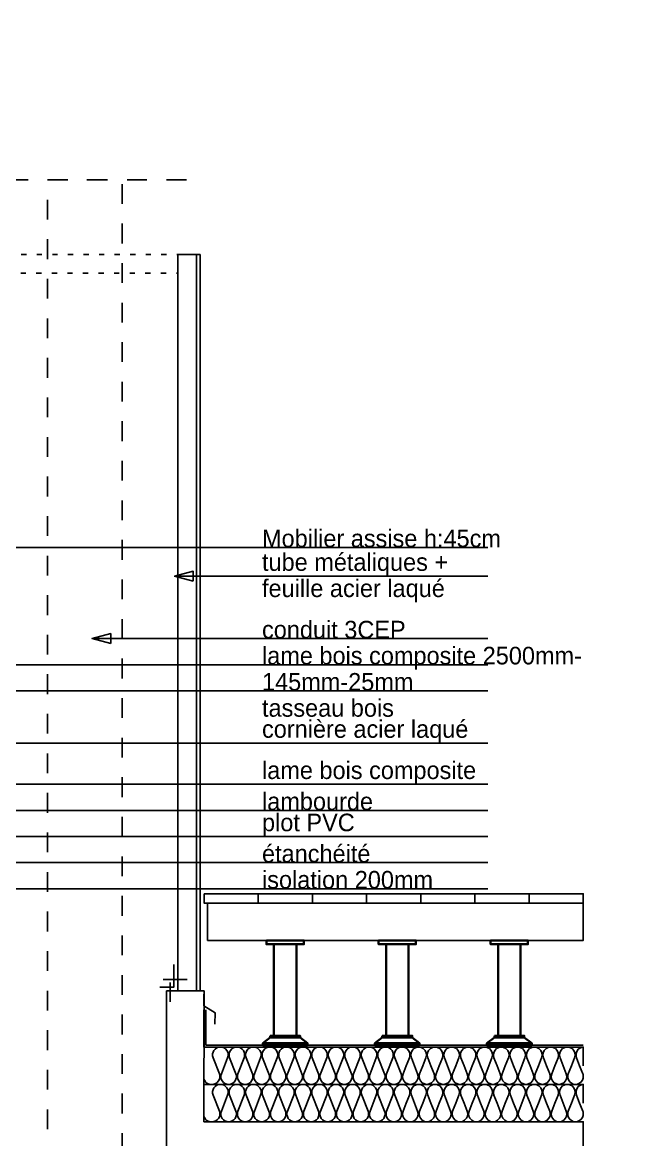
# Model space of a CAD drawing. Header units: centimetres. Extents: x 2501 to 22157, y -5565 to 9509.
# Drawn here: x 13721.3 to 13882.5, y 3585.9 to 3884.8 of the extents above; entities that cross this region are included whole.
import ezdxf

# ---------------------------------------------------------------- set-up
doc = ezdxf.new("R2010")
doc.units = ezdxf.units.CM
for name, pattern in [('Style de ligne -15', [0.41656, 0.20828, -0.20828]), ('Style de ligne -18', [2.08328, 1.25, -0.41656, 0.13886, -0.27786]), ('Style de ligne -27', [0.164042, 0.054681, -0.109361])]:
    doc.linetypes.add(name, pattern=pattern)
doc.layers.add('B BATI-murs', color=252, linetype='Continuous', lineweight=35)
for name, color, linetype in [('B Général', 252, 'Continuous'), ('C ANNOTATIONS-prestations', 252, 'Continuous'), ('Général', 252, 'Continuous')]:
    doc.layers.add(name, color=color, linetype=linetype)
doc.styles.add('Eurostile', font='')
doc.styles.get('Eurostile').set_extended_font_data('Eurostile')

# ---------------------------------------------------------------- blocks, each defined once
blk = doc.blocks.new('Groupe-148-1')
at = {"layer": 'B BATI-murs', "linetype": 'Continuous'}
for p, q in [((124095.74, -122354.51), (124093.74, -122356.01)), ((124105.74, -122356.01), (124103.74, -122354.51))]:
    blk.add_line(p, q, dxfattribs=at)
at = {"layer": 'B BATI-murs', "linetype": 'Continuous', "flags": 128}
for points in [[(124094.74, -122328.52), (124104.74, -122328.52), (124104.74, -122329.52), (124094.74, -122329.52)], [(124096.74, -122329.52), (124102.74, -122329.52), (124102.74, -122354.01), (124096.74, -122354.01)], [(124095.74, -122354.01), (124103.74, -122354.01), (124103.74, -122354.51), (124095.74, -122354.51)], [(124093.74, -122356.01), (124105.74, -122356.01), (124105.74, -122356.51), (124093.74, -122356.51)]]:
    blk.add_lwpolyline(points, close=True, dxfattribs=at)
blk = doc.blocks.new('Groupe-149-1')
at = {"layer": 'B BATI-murs', "linetype": 'Continuous'}
for p, q in [((124125.74, -122354.51), (124123.74, -122356.01)), ((124135.74, -122356.01), (124133.74, -122354.51))]:
    blk.add_line(p, q, dxfattribs=at)
at = {"layer": 'B BATI-murs', "linetype": 'Continuous', "flags": 128}
for points in [[(124124.74, -122328.52), (124134.74, -122328.52), (124134.74, -122329.52), (124124.74, -122329.52)], [(124126.74, -122329.52), (124132.74, -122329.52), (124132.74, -122354.01), (124126.74, -122354.01)], [(124125.74, -122354.01), (124133.74, -122354.01), (124133.74, -122354.51), (124125.74, -122354.51)], [(124123.74, -122356.01), (124135.74, -122356.01), (124135.74, -122356.51), (124123.74, -122356.51)]]:
    blk.add_lwpolyline(points, close=True, dxfattribs=at)
blk = doc.blocks.new('Groupe-150-1')
at = {"layer": 'B BATI-murs', "linetype": 'Continuous'}
for p, q in [((124155.74, -122354.51), (124153.74, -122356.01)), ((124165.74, -122356.01), (124163.74, -122354.51))]:
    blk.add_line(p, q, dxfattribs=at)
at = {"layer": 'B BATI-murs', "linetype": 'Continuous', "flags": 128}
for points in [[(124154.74, -122328.52), (124164.74, -122328.52), (124164.74, -122329.52), (124154.74, -122329.52)], [(124156.74, -122329.52), (124162.74, -122329.52), (124162.74, -122354.01), (124156.74, -122354.01)], [(124155.74, -122354.01), (124163.74, -122354.01), (124163.74, -122354.51), (124155.74, -122354.51)], [(124153.74, -122356.01), (124165.74, -122356.01), (124165.74, -122356.51), (124153.74, -122356.51)]]:
    blk.add_lwpolyline(points, close=True, dxfattribs=at)
blk = doc.blocks.new('Groupe-151-1')
at = {"layer": 'B Général'}
for p, q in [((124077.97, -122347.03), (124077.97, -122357.02)), ((124078.47, -122347.03), (124078.47, -122356.52)), ((124179.52, -122357.02), (124077.97, -122357.02)), ((124179.52, -122356.52), (124078.47, -122356.52))]:
    blk.add_line(p, q, dxfattribs=at)
at = {"layer": 'B Général', "linetype": 'Continuous'}
for p, q in [((124133.52, -122359.87), (124134.36, -122362.02)), ((124137.94, -122359.87), (124138.78, -122362.02)), ((124142.36, -122359.87), (124143.2, -122362.02)), ((124146.78, -122359.87), (124147.62, -122362.02)), ((124151.2, -122359.87), (124152.05, -122362.02)), ((124155.63, -122359.87), (124156.47, -122362.02)), ((124160.05, -122359.87), (124160.89, -122362.02)), ((124164.47, -122359.87), (124165.31, -122362.02)), ((124168.89, -122359.87), (124169.74, -122362.02)), ((124173.32, -122359.87), (124174.16, -122362.02)), ((124177.74, -122359.87), (124178.58, -122362.02)), ((124077.97, -122367.02), (124179.52, -122367.02)), ((124133.52, -122369.87), (124134.36, -122372.02)), ((124137.94, -122369.87), (124138.78, -122372.02)), ((124142.36, -122369.87), (124143.2, -122372.02)), ((124146.78, -122369.87), (124147.62, -122372.02)), ((124151.2, -122369.87), (124152.05, -122372.02)), ((124155.63, -122369.87), (124156.47, -122372.02)), ((124160.05, -122369.87), (124160.89, -122372.02)), ((124164.47, -122369.87), (124165.31, -122372.02)), ((124168.89, -122369.87), (124169.74, -122372.02)), ((124173.32, -122369.87), (124174.16, -122372.02)), ((124177.74, -122369.87), (124178.58, -122372.02))]:
    blk.add_line(p, q, dxfattribs=at)
at = {"layer": 'B Général', "linetype": 'Continuous', "flags": 128}
for points in [[(124078.02, -122316.02), (124092.52, -122316.02), (124092.52, -122318.52), (124078.02, -122318.52)], [(124092.52, -122316.02), (124107.02, -122316.02), (124107.02, -122318.52), (124092.52, -122318.52)], [(124107.02, -122316.02), (124121.52, -122316.02), (124121.52, -122318.52), (124107.02, -122318.52)], [(124121.52, -122316.02), (124136.02, -122316.02), (124136.02, -122318.52), (124121.52, -122318.52)], [(124136.02, -122316.02), (124150.52, -122316.02), (124150.52, -122318.52), (124136.02, -122318.52)], [(124150.52, -122316.02), (124165.02, -122316.02), (124165.02, -122318.52), (124150.52, -122318.52)], [(124165.02, -122316.02), (124179.52, -122316.02), (124179.52, -122318.52), (124165.02, -122318.52)]]:
    blk.add_lwpolyline(points, close=True, dxfattribs=at)
at = {"layer": 'B Général', "flags": 128}
blk.add_lwpolyline([(124080.95, -122350.86), (124080.96, -122347.86), (124077.96, -122345.96), (124077.96, -122342.86)], dxfattribs=at)
at = {"layer": 'B Général', "linetype": 'Continuous', "flags": 128}
for points in [[(124077.97, -122365.14, 0.414214), (124079.85, -122367.02), (124080.18, -122367.02, 0.528335), (124082.13, -122364.16), (124080.45, -122359.87, -0.528335), (124082.39, -122357.02, -0.528335), (124084.34, -122359.87), (124082.66, -122364.16, 0.528335), (124084.6, -122367.02, 0.528335), (124086.55, -122364.16), (124084.87, -122359.87, -0.528335), (124086.82, -122357.02, -0.528335), (124088.76, -122359.87), (124087.08, -122364.16, 0.528335), (124089.03, -122367.02, 0.528335), (124090.97, -122364.16), (124089.29, -122359.87, -0.528335), (124091.24, -122357.02, -0.528335), (124093.18, -122359.87), (124091.5, -122364.16, 0.528335), (124093.45, -122367.02, 0.528335), (124095.4, -122364.16), (124093.71, -122359.87, -0.528335), (124095.66, -122357.02, -0.528335), (124097.61, -122359.87), (124095.93, -122364.16, 0.528335), (124097.87, -122367.02, 0.528335), (124099.82, -122364.16), (124098.14, -122359.87, -0.528335), (124100.08, -122357.02, -0.528335), (124102.03, -122359.87), (124100.35, -122364.16, 0.528335), (124102.29, -122367.02, 0.528335), (124104.24, -122364.16), (124102.56, -122359.87, -0.528335), (124104.51, -122357.02, -0.528335), (124106.45, -122359.87), (124104.77, -122364.16, 0.528335), (124106.72, -122367.02, 0.528335), (124108.66, -122364.16), (124106.98, -122359.87, -0.528335), (124108.93, -122357.02, -0.528335), (124110.87, -122359.87), (124109.19, -122364.16, 0.528335), (124111.14, -122367.02, 0.528335), (124113.09, -122364.16), (124111.4, -122359.87, -0.528335), (124113.35, -122357.02, -0.528335), (124115.3, -122359.87), (124113.61, -122364.16, 0.528335), (124115.56, -122367.02, 0.528335), (124117.51, -122364.16), (124115.83, -122359.87, -0.528335), (124117.77, -122357.02, -0.528335), (124119.72, -122359.87), (124118.04, -122364.16, 0.528335), (124119.98, -122367.02, 0.528335), (124121.93, -122364.16), (124120.25, -122359.87, -0.528335), (124122.19, -122357.02, -0.528335), (124124.14, -122359.87), (124122.46, -122364.16, 0.528335), (124124.41, -122367.02, 0.528335), (124126.35, -122364.16), (124124.67, -122359.87, -0.528335), (124126.62, -122357.02, -0.528335), (124128.56, -122359.87), (124126.88, -122364.16, 0.528335), (124128.83, -122367.02, 0.528335), (124130.77, -122364.16), (124129.09, -122359.87, -0.528335), (124131.04, -122357.02, -0.528335), (124132.99, -122359.87), (124132.15, -122362.02)], [(124136.57, -122362.02), (124137.41, -122359.87, 0.335878), (124136.72, -122357.44, 0.335878), (124134.2, -122357.44, 0.335878), (124133.52, -122359.87)], [(124140.99, -122362.02), (124141.83, -122359.87, 0.335878), (124141.15, -122357.44, 0.335878), (124138.62, -122357.44, 0.335878), (124137.94, -122359.87)], [(124145.41, -122362.02), (124146.25, -122359.87, 0.335878), (124145.57, -122357.44, 0.335878), (124143.04, -122357.44, 0.335878), (124142.36, -122359.87)], [(124149.83, -122362.02), (124150.68, -122359.87, 0.335878), (124149.99, -122357.44, 0.335878), (124147.47, -122357.44, 0.335878), (124146.78, -122359.87)], [(124154.26, -122362.02), (124155.1, -122359.87, 0.335878), (124154.41, -122357.44, 0.335878), (124151.89, -122357.44, 0.335878), (124151.2, -122359.87)], [(124158.68, -122362.02), (124159.52, -122359.87, 0.335878), (124158.84, -122357.44, 0.335878), (124156.31, -122357.44, 0.335878), (124155.63, -122359.87)], [(124163.1, -122362.02), (124163.94, -122359.87, 0.335878), (124163.26, -122357.44, 0.335878), (124160.73, -122357.44, 0.335878), (124160.05, -122359.87)], [(124167.52, -122362.02), (124168.36, -122359.87, 0.335878), (124167.68, -122357.44, 0.335878), (124165.16, -122357.44, 0.335878), (124164.47, -122359.87)], [(124171.95, -122362.02), (124172.79, -122359.87, 0.335878), (124172.1, -122357.44, 0.335878), (124169.58, -122357.44, 0.335878), (124168.89, -122359.87)], [(124176.37, -122362.02), (124177.21, -122359.87, 0.335878), (124176.53, -122357.44, 0.335878), (124174, -122357.44, 0.335878), (124173.32, -122359.87)], [(124179.52, -122362.02), (124179.52, -122357.02, 0.237645), (124177.91, -122358, 0.237645), (124177.74, -122359.87)], [(124132.15, -122362.02), (124131.3, -122364.16, 0.335878), (124131.99, -122366.59, 0.335878), (124134.51, -122366.59, 0.335878), (124135.2, -122364.16), (124134.36, -122362.02)], [(124136.57, -122362.02), (124135.73, -122364.16, 0.335878), (124136.41, -122366.59, 0.335878), (124138.94, -122366.59, 0.335878), (124139.62, -122364.16), (124138.78, -122362.02)], [(124140.99, -122362.02), (124140.15, -122364.16, 0.335878), (124140.83, -122366.59, 0.335878), (124143.36, -122366.59, 0.335878), (124144.04, -122364.16), (124143.2, -122362.02)], [(124145.41, -122362.02), (124144.57, -122364.16, 0.335878), (124145.26, -122366.59, 0.335878), (124147.78, -122366.59, 0.335878), (124148.46, -122364.16), (124147.62, -122362.02)], [(124149.83, -122362.02), (124148.99, -122364.16, 0.335878), (124149.68, -122366.59, 0.335878), (124152.2, -122366.59, 0.335878), (124152.89, -122364.16), (124152.05, -122362.02)], [(124154.26, -122362.02), (124153.42, -122364.16, 0.335878), (124154.1, -122366.59, 0.335878), (124156.62, -122366.59, 0.335878), (124157.31, -122364.16), (124156.47, -122362.02)], [(124158.68, -122362.02), (124157.84, -122364.16, 0.335878), (124158.52, -122366.59, 0.335878), (124161.05, -122366.59, 0.335878), (124161.73, -122364.16), (124160.89, -122362.02)], [(124163.1, -122362.02), (124162.26, -122364.16, 0.335878), (124162.95, -122366.59, 0.335878), (124165.47, -122366.59, 0.335878), (124166.15, -122364.16), (124165.31, -122362.02)], [(124167.52, -122362.02), (124166.68, -122364.16, 0.335878), (124167.37, -122366.59, 0.335878), (124169.89, -122366.59, 0.335878), (124170.58, -122364.16), (124169.74, -122362.02)], [(124171.95, -122362.02), (124171.11, -122364.16, 0.335878), (124171.79, -122366.59, 0.335878), (124174.31, -122366.59, 0.335878), (124175, -122364.16), (124174.16, -122362.02)], [(124176.37, -122362.02), (124175.53, -122364.16, 0.283467), (124175.92, -122366.32, 0.283467), (124178.02, -122366.94, 0.283467), (124179.52, -122365.34), (124179.52, -122364.51, 0.043291), (124179.42, -122364.16), (124178.58, -122362.02)], [(124077.97, -122375.14, 0.414214), (124079.85, -122377.02), (124080.18, -122377.02, 0.528335), (124082.13, -122374.16), (124080.45, -122369.87, -0.528335), (124082.39, -122367.02, -0.528335), (124084.34, -122369.87), (124082.66, -122374.16, 0.528335), (124084.6, -122377.02, 0.528335), (124086.55, -122374.16), (124084.87, -122369.87, -0.528335), (124086.82, -122367.02, -0.528335), (124088.76, -122369.87), (124087.08, -122374.16, 0.528335), (124089.03, -122377.02, 0.528335), (124090.97, -122374.16), (124089.29, -122369.87, -0.528335), (124091.24, -122367.02, -0.528335), (124093.18, -122369.87), (124091.5, -122374.16, 0.528335), (124093.45, -122377.02, 0.528335), (124095.4, -122374.16), (124093.71, -122369.87, -0.528335), (124095.66, -122367.02, -0.528335), (124097.61, -122369.87), (124095.93, -122374.16, 0.528335), (124097.87, -122377.02, 0.528335), (124099.82, -122374.16), (124098.14, -122369.87, -0.528335), (124100.08, -122367.02, -0.528335), (124102.03, -122369.87), (124100.35, -122374.16, 0.528335), (124102.29, -122377.02, 0.528335), (124104.24, -122374.16), (124102.56, -122369.87, -0.528335), (124104.51, -122367.02, -0.528335), (124106.45, -122369.87), (124104.77, -122374.16, 0.528335), (124106.72, -122377.02, 0.528335), (124108.66, -122374.16), (124106.98, -122369.87, -0.528335), (124108.93, -122367.02, -0.528335), (124110.87, -122369.87), (124109.19, -122374.16, 0.528335), (124111.14, -122377.02, 0.528335), (124113.09, -122374.16), (124111.4, -122369.87, -0.528335), (124113.35, -122367.02, -0.528335), (124115.3, -122369.87), (124113.61, -122374.16, 0.528335), (124115.56, -122377.02, 0.528335), (124117.51, -122374.16), (124115.83, -122369.87, -0.528335), (124117.77, -122367.02, -0.528335), (124119.72, -122369.87), (124118.04, -122374.16, 0.528335), (124119.98, -122377.02, 0.528335), (124121.93, -122374.16), (124120.25, -122369.87, -0.528335), (124122.19, -122367.02, -0.528335), (124124.14, -122369.87), (124122.46, -122374.16, 0.528335), (124124.41, -122377.02, 0.528335), (124126.35, -122374.16), (124124.67, -122369.87, -0.528335), (124126.62, -122367.02, -0.528335), (124128.56, -122369.87), (124126.88, -122374.16, 0.528335), (124128.83, -122377.02, 0.528335), (124130.77, -122374.16), (124129.09, -122369.87, -0.528335), (124131.04, -122367.02, -0.528335), (124132.99, -122369.87), (124132.15, -122372.02)], [(124136.57, -122372.02), (124137.41, -122369.87, 0.335878), (124136.72, -122367.44, 0.335878), (124134.2, -122367.44, 0.335878), (124133.52, -122369.87)], [(124140.99, -122372.02), (124141.83, -122369.87, 0.335878), (124141.15, -122367.44, 0.335878), (124138.62, -122367.44, 0.335878), (124137.94, -122369.87)], [(124145.41, -122372.02), (124146.25, -122369.87, 0.335878), (124145.57, -122367.44, 0.335878), (124143.04, -122367.44, 0.335878), (124142.36, -122369.87)], [(124149.83, -122372.02), (124150.68, -122369.87, 0.335878), (124149.99, -122367.44, 0.335878), (124147.47, -122367.44, 0.335878), (124146.78, -122369.87)], [(124154.26, -122372.02), (124155.1, -122369.87, 0.335878), (124154.41, -122367.44, 0.335878), (124151.89, -122367.44, 0.335878), (124151.2, -122369.87)], [(124158.68, -122372.02), (124159.52, -122369.87, 0.335878), (124158.84, -122367.44, 0.335878), (124156.31, -122367.44, 0.335878), (124155.63, -122369.87)], [(124163.1, -122372.02), (124163.94, -122369.87, 0.335878), (124163.26, -122367.44, 0.335878), (124160.73, -122367.44, 0.335878), (124160.05, -122369.87)], [(124167.52, -122372.02), (124168.36, -122369.87, 0.335878), (124167.68, -122367.44, 0.335878), (124165.16, -122367.44, 0.335878), (124164.47, -122369.87)], [(124171.95, -122372.02), (124172.79, -122369.87, 0.335878), (124172.1, -122367.44, 0.335878), (124169.58, -122367.44, 0.335878), (124168.89, -122369.87)], [(124176.37, -122372.02), (124177.21, -122369.87, 0.335878), (124176.53, -122367.44, 0.335878), (124174, -122367.44, 0.335878), (124173.32, -122369.87)], [(124179.52, -122372.02), (124179.52, -122367.02, 0.237645), (124177.91, -122368, 0.237645), (124177.74, -122369.87)], [(124132.15, -122372.02), (124131.3, -122374.16, 0.335878), (124131.99, -122376.59, 0.335878), (124134.51, -122376.59, 0.335878), (124135.2, -122374.16), (124134.36, -122372.02)], [(124136.57, -122372.02), (124135.73, -122374.16, 0.335878), (124136.41, -122376.59, 0.335878), (124138.94, -122376.59, 0.335878), (124139.62, -122374.16), (124138.78, -122372.02)], [(124140.99, -122372.02), (124140.15, -122374.16, 0.335878), (124140.83, -122376.59, 0.335878), (124143.36, -122376.59, 0.335878), (124144.04, -122374.16), (124143.2, -122372.02)], [(124145.41, -122372.02), (124144.57, -122374.16, 0.335878), (124145.26, -122376.59, 0.335878), (124147.78, -122376.59, 0.335878), (124148.46, -122374.16), (124147.62, -122372.02)], [(124149.83, -122372.02), (124148.99, -122374.16, 0.335878), (124149.68, -122376.59, 0.335878), (124152.2, -122376.59, 0.335878), (124152.89, -122374.16), (124152.05, -122372.02)], [(124154.26, -122372.02), (124153.42, -122374.16, 0.335878), (124154.1, -122376.59, 0.335878), (124156.62, -122376.59, 0.335878), (124157.31, -122374.16), (124156.47, -122372.02)], [(124158.68, -122372.02), (124157.84, -122374.16, 0.335878), (124158.52, -122376.59, 0.335878), (124161.05, -122376.59, 0.335878), (124161.73, -122374.16), (124160.89, -122372.02)], [(124163.1, -122372.02), (124162.26, -122374.16, 0.335878), (124162.95, -122376.59, 0.335878), (124165.47, -122376.59, 0.335878), (124166.15, -122374.16), (124165.31, -122372.02)], [(124167.52, -122372.02), (124166.68, -122374.16, 0.335878), (124167.37, -122376.59, 0.335878), (124169.89, -122376.59, 0.335878), (124170.58, -122374.16), (124169.74, -122372.02)], [(124171.95, -122372.02), (124171.11, -122374.16, 0.335878), (124171.79, -122376.59, 0.335878), (124174.31, -122376.59, 0.335878), (124175, -122374.16), (124174.16, -122372.02)], [(124176.37, -122372.02), (124175.53, -122374.16, 0.283467), (124175.92, -122376.32, 0.283467), (124178.02, -122376.94, 0.283467), (124179.52, -122375.34), (124179.52, -122374.51, 0.043291), (124179.42, -122374.16), (124178.58, -122372.02)]]:
    blk.add_lwpolyline(points, format="xyb", dxfattribs=at)
at = {"layer": 'Général', "linetype": 'Continuous', "flags": 128}
blk.add_lwpolyline([(124078.94, -122328.52), (124078.94, -122318.52), (124179.52, -122318.52), (124179.52, -122328.52)], close=True, dxfattribs=at)
at = {"layer": 'Général'}
for name in ['Groupe-148-1', 'Groupe-149-1', 'Groupe-150-1']:
    blk.add_blockref(name, (0, 0), dxfattribs=at)
blk = doc.blocks.new('Groupe-174-1')
at = {"layer": 'B Général', "linetype": 'Continuous'}
for p, q in [((124154.04, -122231.07), (124070.12, -122231.07)), ((124154.04, -122247.77), (124048.05, -122247.77)), ((124154.04, -122275.71), (124015.79, -122275.71))]:
    blk.add_line(p, q, dxfattribs=at)
at = {"layer": 'B Général', "linetype": 'Continuous', "flags": 128}
for points in [[(124154.04, -122223.37), (124008.54, -122223.37), (123926.01, -122271.02)], [(124154.04, -122254.75), (123978.54, -122254.75), (123950.37, -122271.02)], [(124154.04, -122261.74), (123995.75, -122261.74), (123971.54, -122275.72)], [(124154.04, -122286.74), (124000.94, -122286.74), (123950.23, -122316.02)], [(124154.04, -122293.72), (124000.94, -122293.72), (123950.34, -122322.94)], [(124154.04, -122300.71), (124021.34, -122300.71), (123973.17, -122328.52)], [(124154.04, -122307.69), (124025.75, -122307.69), (123940.62, -122356.78)], [(124154.04, -122314.68), (124025.75, -122314.68), (123947.48, -122359.85)]]:
    blk.add_lwpolyline(points, dxfattribs=at)
for points in [[(124075.12, -122232.41), (124070.12, -122231.07), (124075.12, -122229.73)], [(124053.05, -122249.11), (124048.05, -122247.77), (124053.05, -122246.43)]]:
    blk.add_lwpolyline(points, close=True, dxfattribs=at)
at = {"layer": 'C ANNOTATIONS-prestations', "attachment_point": 7, "line_spacing_factor": 0.894578, "style": 'Eurostile'}
for s, insert, char_height, width in [('Mobilier assise h:45cm', (124093.54, -122223.37), 4.7037, 78.0262), ('tube métaliques +\\Pfeuille acier laqué', (124093.54, -122238.06), 4.7037, 80.5), ('conduit 3CEP', (124093.54, -122247.77), 4.7037, 78.0262), ('lame bois composite 2500mm- 145mm-25mm', (124093.54, -122261.74), 4.7037, 89.5), ('tasseau bois ', (124093.54, -122268.72), 4.7037, 95.8235), ('cornière acier laqué', (124093.54, -122275.71), 4.7037, 95.8235), ('lame bois composite', (124093.54, -122286.74), 4.7037, 95.8235), ('lambourde', (124093.54, -122293.72), 4.704, 95.8235), ('plot PVC', (124093.54, -122300.71), 4.704, 95.8235), ('étanchéité', (124093.54, -122307.69), 4.704, 95.8235), ('isolation 200mm', (124093.54, -122314.68), 4.7037, 95.8235)]:
    blk.add_mtext(s, dxfattribs=dict(at, insert=insert, char_height=char_height, width=width))

msp = doc.modelspace()

# ---------------------------------------------------------------- linework, layer by layer
at = {"layer": 'B Général', "linetype": 'Style de ligne -15', "ltscale": 25.4}
msp.add_line((13357.849, 3842.696), (13768.592, 3842.696), dxfattribs=at)
at = {"layer": 'B Général', "linetype": 'Continuous'}
for p, q in [((13765.451, 3628.738), (13758.977, 3628.738)), ((13760.9, 3627.915), (13760.9, 3622.8))]:
    msp.add_line(p, q, dxfattribs=at)
at = {"layer": 'B Général', "linetype": 'Style de ligne -15', "ltscale": 25.4, "flags": 128}
msp.add_lwpolyline([(13728, 3556.982), (13728, 3842.696), (13748, 3842.696), (13748, 3556.982)], dxfattribs=at)
at = {"layer": 'B Général', "linetype": 'Style de ligne -27', "ltscale": 25.4, "flags": 128}
msp.add_lwpolyline([(13712.656, 3822.683), (13762.874, 3822.683), (13762.874, 3817.696), (13712.656, 3817.696)], close=True, dxfattribs=at)
at = {"layer": 'B Général', "linetype": 'Continuous', "flags": 128}
for points in [[(13762.874, 3822.696), (13767.874, 3822.696), (13767.874, 3625.715), (13762.874, 3625.715)], [(13767.874, 3822.696), (13768.874, 3822.696), (13768.874, 3625.715), (13767.874, 3625.715)], [(13759.874, 3625.715), (13759.881, 3565.696), (13871.428, 3565.696), (13871.428, 3590.695), (13769.88, 3590.693), (13769.928, 3624.861), (13769.928, 3625.715)]]:
    msp.add_lwpolyline(points, close=True, dxfattribs=at)
msp.add_lwpolyline([(13758.132, 3626.715), (13761.874, 3626.715), (13761.874, 3632.761)], dxfattribs=at)
at = {"layer": 'B Général', "linetype": 'Style de ligne -18', "lineweight": 50, "ltscale": 25.4}
msp.add_open_spline([(4176.46, 5442.268), (4369.672, 5480.305), (4562.883, 5518.342), (4903.036, 5519.771), (5243.188, 5521.2), (5979.862, 5524.644), (6716.536, 5528.089), (7278.196, 5527.681), (7839.856, 5527.273), (8021.336, 5527.044), (8202.816, 5526.815), (8808.176, 5525.356), (9413.535, 5523.896), (10716.351, 5525.293), (12019.166, 5526.69), (12242.597, 5526.219), (12466.029, 5525.748), (12816.588, 5520.962), (13167.148, 5516.176), (13202.673, 5616.323), (13238.199, 5716.47), (13267.888, 5802.201), (13297.577, 5887.932), (13327.266, 5973.663), (13356.956, 6059.395), (13408.406, 6207.964), (13459.856, 6356.533), (13477.006, 6406.056), (13494.156, 6455.579), (13528.564, 6560.212), (13562.972, 6664.845), (13573.344, 6696.386), (13583.716, 6727.928), (13599.145, 6774.844), (13614.573, 6821.761), (13678.898, 7117.445), (13743.224, 7413.129), (13957.444, 7453.65), (14171.664, 7494.171), (14164.331, 7534.454), (14156.998, 7574.738), (14190.699, 7584.189), (14224.399, 7593.639), (14227.546, 7586.876), (14230.693, 7580.113), (14293.316, 7599.076), (14355.939, 7618.039), (14360.336, 7603.518), (14364.733, 7588.998), (14537.195, 7591.453), (14709.721, 7640.319), (14664.801, 7789.364), (14619.881, 7938.41), (15047.101, 8062.384), (15474.322, 8186.358), (15686.72, 8247.996), (15899.118, 8309.635), (15904.181, 8311.166), (15909.244, 8312.698), (15908.246, 8315.995), (15907.249, 8319.292), (17672.664, 8849.185), (19438.079, 9379.077), (19648.946, 9442.842), (19859.814, 9506.606), (20255.35, 9309.74), (20650.886, 9112.874), (20960.83, 8222.926), (21270.775, 7332.978), (21180.205, 7304.155), (21089.635, 7275.333), (21163.082, 7017.584), (21236.529, 6759.834), (21251.591, 6763.9), (21266.653, 6767.967), (21275.663, 6734.59), (21284.674, 6701.213), (21269.902, 6697.225), (21255.13, 6693.238), (21270.029, 6638.047), (21284.928, 6582.856), (21291.188, 6584.546), (21297.447, 6586.236), (21305.995, 6495.046), (21402.881, 6506.774), (21487.346, 6527.117), (21571.811, 6547.461), (21569.541, 6559.077), (21567.271, 6570.694), (21604.983, 6578.638), (21642.694, 6586.582), (21649.991, 6549.244), (21657.287, 6511.906), (21652.493, 6510.896), (21647.699, 6509.886), (21807.598, 5746.172), (21967.496, 4982.457), (21977.291, 4938.62), (21987.086, 4894.782), (22015.78, 4743.898), (22044.474, 4593.013), (22063.498, 4473.154), (22082.523, 4353.295), (22101.178, 4237.725), (22119.832, 4122.156), (22124.345, 4087.384), (22128.858, 4052.612), (22138.67, 3933.295), (22148.483, 3813.978), (22152.899, 3687.239), (22157.316, 3560.501), (22156.076, 3368.858), (22154.837, 3177.215), (22152.199, 3078.787), (22149.562, 2980.358), (22145.456, 2863.605), (22141.35, 2746.851), (22132.85, 2586.185), (22124.349, 2425.518), (22087.732, 1950.646), (22051.116, 1475.773), (21993.933, 847.273), (21936.75, 218.773), (21915.729, 183.154), (21894.709, 147.536), (21213.23, 141.566), (20531.75, 135.597), (20529.704, 160.058), (20527.657, 184.52), (20322.852, 176.691), (20118.047, 168.862), (19882.166, 159.845), (19646.285, 150.828), (19256.888, 145.182), (18867.491, 139.536), (18773.401, -158.054), (18679.311, -455.644), (18604.53, -1398.289), (18529.749, -2340.935), (18635.053, -2777.585), (18740.357, -3214.234), (18588.756, -3295.853), (18437.156, -3377.471), (18384.511, -3407.387), (18331.865, -3437.302), (18280.613, -3484.556), (18229.362, -3531.809), (18125.267, -3688.349), (18021.173, -3844.888), (17973.144, -3961.195), (17925.114, -4077.502), (17903.66, -4188.267), (17882.205, -4299.032), (17853.831, -4428.724), (17825.458, -4558.416), (17795.321, -4816.052), (17765.184, -5073.687), (17828.426, -5320.212), (17891.667, -5566.736), (16164.839, -5333.52), (14438.011, -5100.304), (14043.046, -5030.624), (13648.082, -4960.944), (13506.144, -4936.079), (13364.206, -4911.213), (13220.848, -4883.357), (13077.49, -4855.501), (12791.937, -4799.706), (12506.383, -4743.912), (12128.349, -4679.679), (11750.314, -4615.447), (11530.967, -4571.296), (11311.619, -4527.146), (10549.503, -4375.437), (9787.387, -4223.728), (9847.498, -3981.593), (9907.609, -3739.459), (9806.225, -3461.39), (9704.841, -3183.322), (9715.187, -3083.784), (9725.532, -2984.247), (9824.047, -2441.958), (9922.562, -1899.67), (9651.72, -1701.167), (9380.878, -1502.664), (9447.608, -1104.825), (9514.339, -706.985), (9834.998, -611.033), (10155.657, -515.081), (10247.114, 11.583), (10338.572, 538.246), (10143.199, 564.034), (9947.826, 589.823), (9948.48, 594.78), (9949.134, 599.737), (9614.75, 638.685), (9280.365, 677.634), (8737.859, 744.574), (8195.353, 811.514), (7103.907, 948.262), (6012.462, 1085.009), (5516.207, 1145.917), (5019.951, 1206.825), (4567.057, 1262.265), (4114.163, 1317.705), (4102.18, 1307.409), (4090.197, 1297.113), (3869.944, 1322.11), (3649.69, 1347.106), (3455.22, 1370.405), (3260.751, 1393.703), (3258.524, 1373.559), (3256.298, 1353.416), (2884.962, 1399.248), (2513.626, 1445.079), (2816.189, 2481.825), (3118.751, 3518.57), (3122.583, 3517.421), (3126.415, 3516.272), (3182.803, 3704.332), (3239.191, 3892.391), (3244.935, 3911.549), (3250.679, 3930.706), (3342.693, 4248.166), (3434.706, 4565.625), (3504.837, 4748.285), (3574.967, 4930.944), (3700.503, 5086.554), (3826.038, 5242.164), (4001.249, 5342.216), (4176.46, 5442.268)], degree=2, knots=[0, 0, 0, 1, 1, 2, 2, 3, 3, 4, 4, 5, 5, 6, 6, 7, 7, 8, 8, 9, 9, 10, 10, 11, 11, 12, 12, 13, 13, 14, 14, 15, 15, 16, 16, 17, 17, 18, 18, 19, 19, 20, 20, 21, 21, 22, 22, 23, 23, 24, 24, 25, 25, 26, 26, 27, 27, 28, 28, 29, 29, 30, 30, 31, 31, 32, 32, 33, 33, 34, 34, 35, 35, 36, 36, 37, 37, 38, 38, 39, 39, 40, 40, 41, 41, 42, 42, 43, 43, 44, 44, 45, 45, 46, 46, 47, 47, 48, 48, 49, 49, 50, 50, 51, 51, 52, 52, 53, 53, 54, 54, 55, 55, 56, 56, 57, 57, 58, 58, 59, 59, 60, 60, 61, 61, 62, 62, 63, 63, 64, 64, 65, 65, 66, 66, 67, 67, 68, 68, 69, 69, 70, 70, 71, 71, 72, 72, 73, 73, 74, 74, 75, 75, 76, 76, 77, 77, 78, 78, 79, 79, 80, 80, 81, 81, 82, 82, 83, 83, 84, 84, 85, 85, 86, 86, 87, 87, 88, 88, 89, 89, 90, 90, 91, 91, 92, 92, 93, 93, 94, 94, 95, 95, 96, 96, 97, 97, 98, 98, 99, 99, 100, 100, 101, 101, 102, 102, 103, 103, 104, 104, 105, 105, 106, 106, 107, 107, 108, 108, 109, 109, 110, 110, 111, 111, 112, 112, 113, 113, 114, 114, 115, 115, 115], dxfattribs=at)

# ---------------------------------------------------------------- block references
at = {"layer": 'B Général'}
for name in ['Groupe-174-1', 'Groupe-151-1']:
    msp.add_blockref(name, (-110308.095, 125967.714), dxfattribs=at)

doc.saveas('drawing.dxf')
